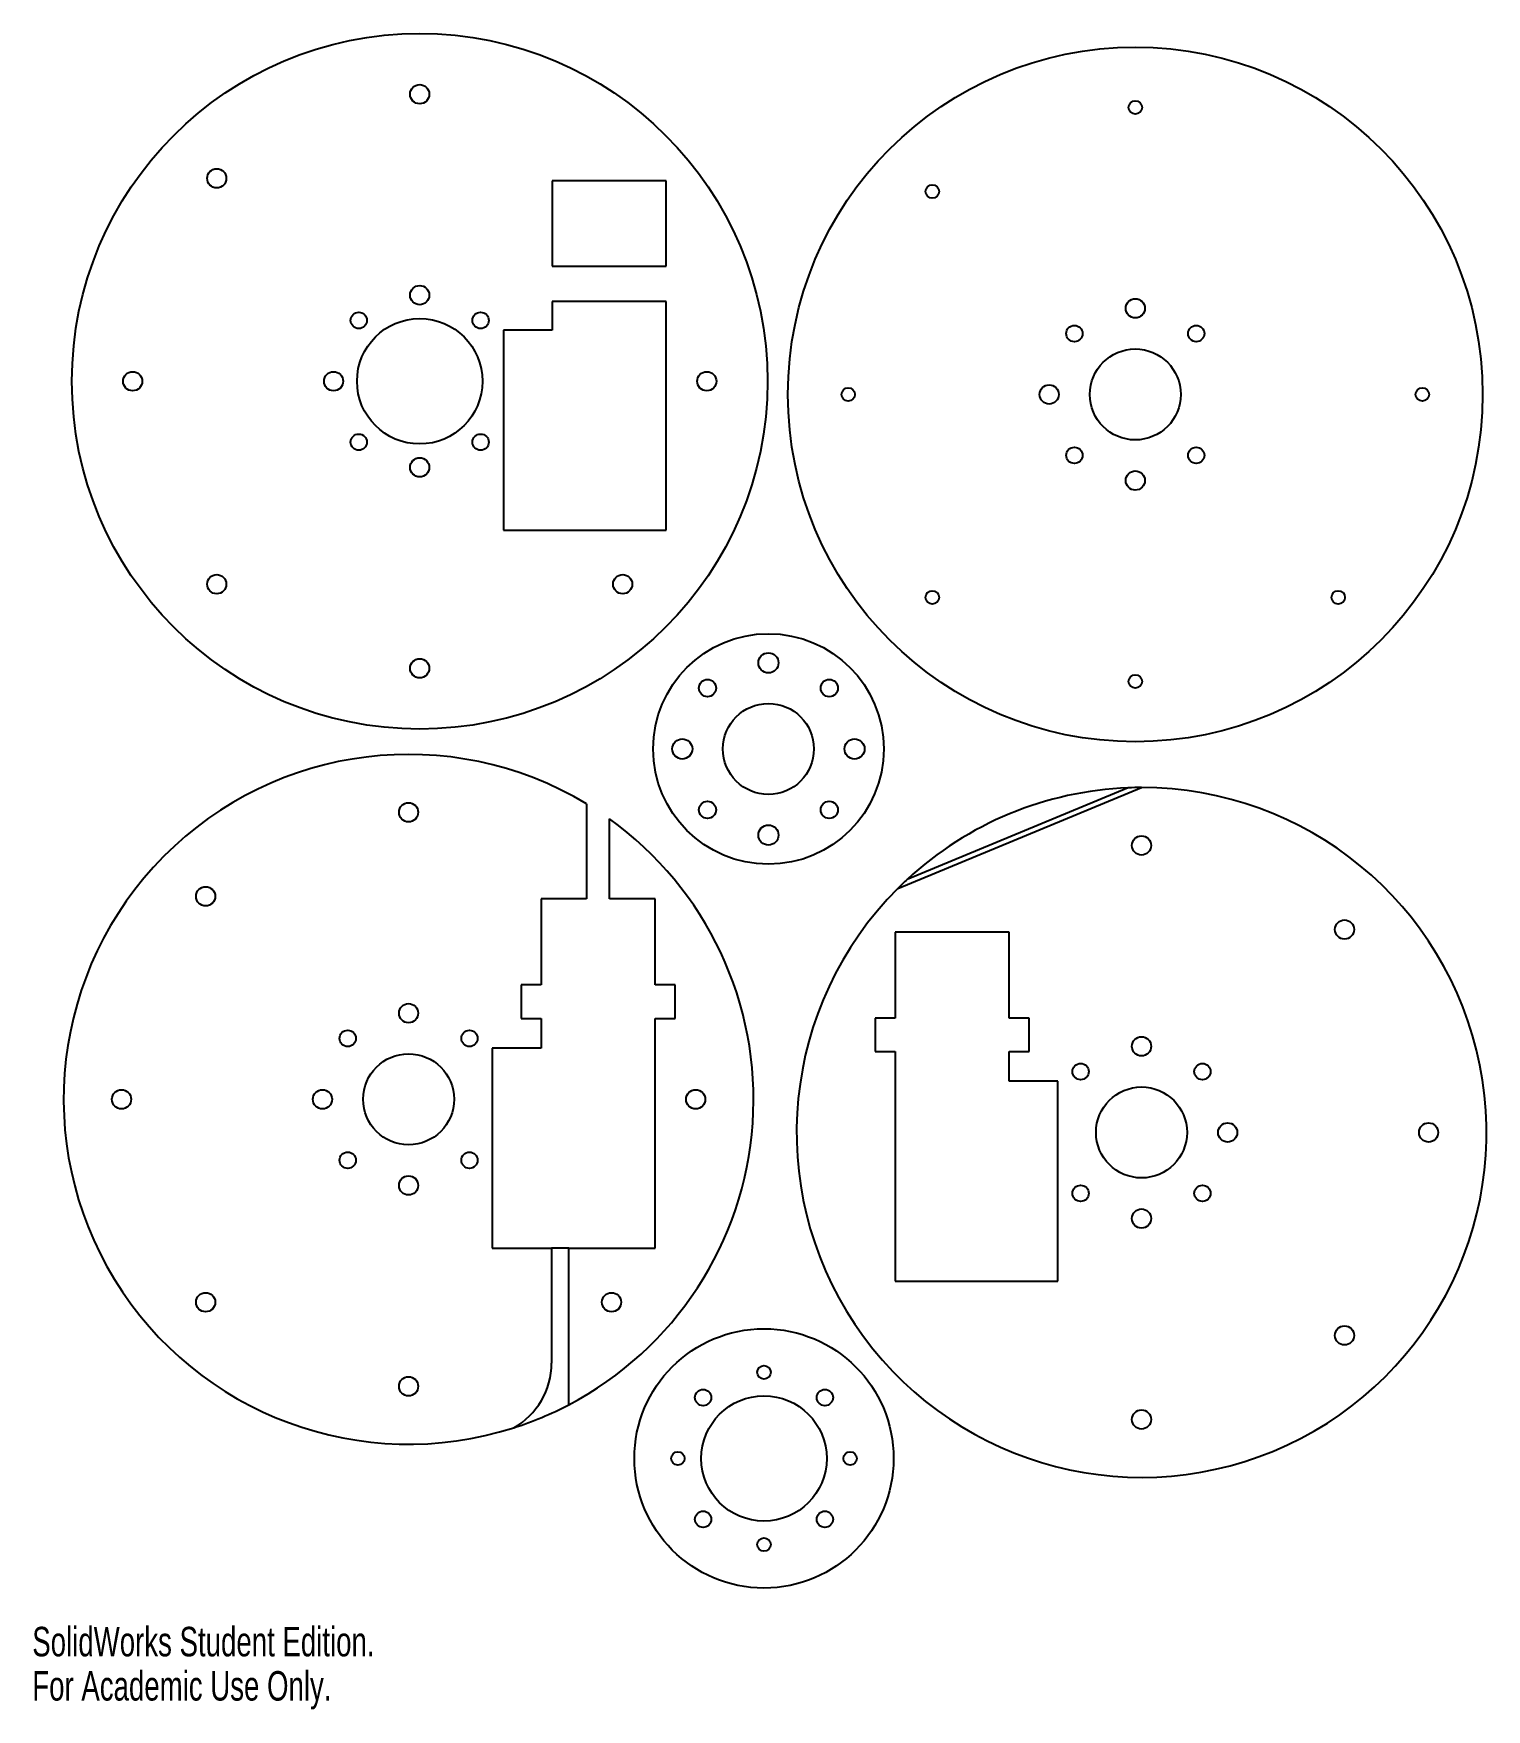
# Model space of a CAD drawing. Extents: x 0 to 0.253, y 0 to 0.292.
import ezdxf

# ---------------------------------------------------------------- set-up
doc = ezdxf.new("R2010")
doc.units = 0
doc.layers.get('0').update_dxf_attribs({"linetype": 'CONTINUOUS'})
doc.styles.add('SLDTEXTSTYLE0', font='TXT', dxfattribs={"width": 0.7})

msp = doc.modelspace()

# ---------------------------------------------------------------- linework, layer by layer
at = {"color": 7, "linetype": 'CONTINUOUS'}
for p, q in [((0.110404576, 0.2662381625), (0.0905645758, 0.2662381625)), ((0.0905645758, 0.2662381625), (0.0905645758, 0.2513981631)), ((0.110404576, 0.2513981631), (0.110404576, 0.2662381625)), ((0.0905645758, 0.2513981631), (0.110404576, 0.2513981631)), ((0.110404576, 0.2452381628), (0.0905645758, 0.2452381628)), ((0.0905645758, 0.2452381628), (0.0905645758, 0.2402381629)), ((0.110404576, 0.205398163), (0.110404576, 0.2452381628)), ((0.0905645758, 0.2402381629), (0.0820645753, 0.2402381629)), ((0.0820645753, 0.2402381629), (0.0820645753, 0.205398163)), ((0.0820645753, 0.205398163), (0.110404576, 0.205398163)), ((0.0965479794, 0.1576960006), (0.0965479794, 0.1411513866)), ((0.1507417779, 0.1429504473), (0.193197578, 0.1605362154)), ((0.1908944661, 0.1604914447), (0.1524019816, 0.1445473356)), ((0.1005479801, 0.1411513866), (0.1005479801, 0.1550638185)), ((0.0965479794, 0.1411513866), (0.0886279806, 0.1411513866)), ((0.0886279806, 0.1411513866), (0.0886279806, 0.1261513878)), ((0.1084679808, 0.1411513866), (0.1005479801, 0.1411513866)), ((0.1084679808, 0.1261513878), (0.1084679808, 0.1411513866)), ((0.1701334961, 0.1353762176), (0.1502934961, 0.1353762176)), ((0.1502934961, 0.1353762176), (0.1502934961, 0.1203762176)), ((0.1701334961, 0.1203762176), (0.1701334961, 0.1353762176)), ((0.0886279806, 0.1261513878), (0.0851279791, 0.1261513878)), ((0.0851279791, 0.1261513878), (0.0851279791, 0.1203113871)), ((0.1119679804, 0.1261513878), (0.1084679808, 0.1261513878)), ((0.1119679804, 0.1203113871), (0.1119679804, 0.1261513878)), ((0.0851279791, 0.1203113871), (0.0886279806, 0.1203113871)), ((0.0886279806, 0.1203113871), (0.0886279806, 0.115151387)), ((0.1084679808, 0.0803113871), (0.1084679808, 0.1203113871)), ((0.1084679808, 0.1203113871), (0.1119679804, 0.1203113871)), ((0.1502934961, 0.1203762176), (0.1467934961, 0.1203762176)), ((0.1467934961, 0.1203762176), (0.1467934961, 0.1145362176)), ((0.1736334961, 0.1203762176), (0.1701334961, 0.1203762176)), ((0.1736334961, 0.1145362176), (0.1736334961, 0.1203762176)), ((0.0886279806, 0.115151387), (0.0801279801, 0.115151387)), ((0.0801279801, 0.115151387), (0.0801279801, 0.0803113871)), ((0.1467934961, 0.1145362176), (0.1502934961, 0.1145362176)), ((0.1502934961, 0.1145362176), (0.1502934961, 0.0745362176)), ((0.1701334961, 0.1093762176), (0.1701334961, 0.1145362176)), ((0.1701334961, 0.1145362176), (0.1736334961, 0.1145362176)), ((0.1786334961, 0.1093762176), (0.1701334961, 0.1093762176)), ((0.1786334961, 0.0745362176), (0.1786334961, 0.1093762176)), ((0.0801279801, 0.0803113871), (0.0904583815, 0.0803113871)), ((0.0904583815, 0.0803113871), (0.0904583815, 0.0602723875)), ((0.093458382, 0.0803113871), (0.0904583815, 0.0803113871)), ((0.093458382, 0.0530278527), (0.093458382, 0.0803113871)), ((0.093458382, 0.0803113871), (0.1084679808, 0.0803113871)), ((0.1502934961, 0.0745362176), (0.1786334961, 0.0745362176))]:
    msp.add_line(p, q, dxfattribs=at)
for centre, radius in [((0.0674845751, 0.231318163), 0.06058), ((0.1921242432, 0.2290236357), 0.0605), ((0.0674845751, 0.281318163), 0.00167), ((0.1921242432, 0.2790236357), 0.00117), ((0.0321292361, 0.266673502), 0.00167), ((0.1567689041, 0.2643789747), 0.00117), ((0.0674845751, 0.246318163), 0.00167), ((0.1921242432, 0.2440236357), 0.00167), ((0.0568779734, 0.2419247647), 0.00142), ((0.0780911768, 0.2419247647), 0.00142), ((0.0674845751, 0.231318163), 0.01092), ((0.1815176414, 0.2396302374), 0.00142), ((0.2027308449, 0.2396302374), 0.00142), ((0.1921242432, 0.2290236357), 0.00792), ((0.0174845751, 0.231318163), 0.00167), ((0.0524845751, 0.231318163), 0.00167), ((0.1174845751, 0.231318163), 0.00167), ((0.1771242432, 0.2290236357), 0.00167), ((0.1421242432, 0.2290236357), 0.00117), ((0.2421242432, 0.2290236357), 0.00117), ((0.0568779734, 0.2207115612), 0.00142), ((0.0780911768, 0.2207115612), 0.00142), ((0.1815176414, 0.2184170339), 0.00142), ((0.2027308449, 0.2184170339), 0.00142), ((0.0674845751, 0.216318163), 0.00167), ((0.1921242432, 0.2140236357), 0.00167), ((0.0321292361, 0.1959628239), 0.00167), ((0.1028399142, 0.1959628239), 0.00167), ((0.1567689041, 0.1936682966), 0.00117), ((0.2274795822, 0.1936682966), 0.00117), ((0.1282224389, 0.1672619502), 0.02008), ((0.1282224389, 0.1822619502), 0.00175), ((0.0674845751, 0.181318163), 0.00167), ((0.1176158372, 0.1778685519), 0.0015), ((0.1388290406, 0.1778685519), 0.0015), ((0.1921242432, 0.1790236357), 0.00117), ((0.1282224389, 0.1672619502), 0.00792), ((0.1132224389, 0.1672619502), 0.00175), ((0.1432224389, 0.1672619502), 0.00175), ((0.06554798, 0.156231387), 0.00167), ((0.1176158372, 0.1566553485), 0.0015), ((0.1388290406, 0.1566553485), 0.0015), ((0.1282224389, 0.1522619502), 0.00175), ((0.1932134961, 0.1504562176), 0.00167), ((0.0301926409, 0.1415867261), 0.00167), ((0.2285688351, 0.1358115566), 0.00167), ((0.06554798, 0.121231387), 0.00167), ((0.0549413782, 0.1168379888), 0.00142), ((0.0761545817, 0.1168379888), 0.00142), ((0.1932134961, 0.1154562176), 0.00167), ((0.06554798, 0.106231387), 0.00792), ((0.1826068943, 0.1110628193), 0.00142), ((0.2038200978, 0.1110628193), 0.00142), ((0.1932134961, 0.1004562176), 0.00792), ((0.01554798, 0.106231387), 0.00167), ((0.05054798, 0.106231387), 0.00167), ((0.11554798, 0.106231387), 0.00167), ((0.2082134961, 0.1004562176), 0.00167), ((0.2432134961, 0.1004562176), 0.00167), ((0.0549413782, 0.0956247853), 0.00142), ((0.0761545817, 0.0956247853), 0.00142), ((0.06554798, 0.091231387), 0.00167), ((0.1826068943, 0.0898496158), 0.00142), ((0.2038200978, 0.0898496158), 0.00142), ((0.1932134961, 0.0854562176), 0.00167), ((0.0301926409, 0.070876048), 0.00167), ((0.100903319, 0.070876048), 0.00167), ((0.1274522523, 0.0436707856), 0.02258), ((0.2285688351, 0.0651008785), 0.00167), ((0.1274522523, 0.0586707856), 0.00117), ((0.06554798, 0.056231387), 0.00167), ((0.1168456506, 0.0542773873), 0.00142), ((0.138058854, 0.0542773873), 0.00142), ((0.1274522523, 0.0436707856), 0.01092), ((0.1932134961, 0.0504562176), 0.00167), ((0.1124522523, 0.0436707856), 0.00117), ((0.1424522523, 0.0436707856), 0.00117), ((0.1168456506, 0.0330641839), 0.00142), ((0.138058854, 0.0330641839), 0.00142), ((0.1274522523, 0.0286707856), 0.00117)]:
    msp.add_circle(centre, radius, dxfattribs=at)
for centre, radius, start, end in [((0.06554798, 0.106231387), 0.06008, 58.937105212, 287.7453290006), ((0.1932134961, 0.1004562176), 0.06008, 134.9848195934, 90.0151804066), ((0.1932134961, 0.1004562176), 0.06008, 92.2121112803, 132.7878887197), ((0.1932134961, 0.1004562176), 0.06008, 90.0151804066, 92.2121112803), ((0.06554798, 0.106231387), 0.06008, 297.681358177, 54.3694387174), ((0.1932134961, 0.1004562176), 0.06008, 132.7878887197, 134.9848195934), ((0.07754798, 0.060272387), 0.0129104012199886, 299.2667152934, 0), ((0.06554798, 0.106231387), 0.06008, 287.7453290006, 297.681358177)]:
    msp.add_arc(centre, radius, start, end, dxfattribs=at)

# ---------------------------------------------------------------- texts
at = {"color": 7, "linetype": 'CONTINUOUS', "char_height": 0.0051381, "attachment_point": 1, "style": 'SLDTEXTSTYLE0'}
for s, insert in [('SolidWorks Student Edition.', (0, 0.014330509)), ('For Academic Use Only.', (0, 0.006623359))]:
    msp.add_mtext(s, dxfattribs=dict(at, insert=insert))

doc.saveas('drawing.dxf')
